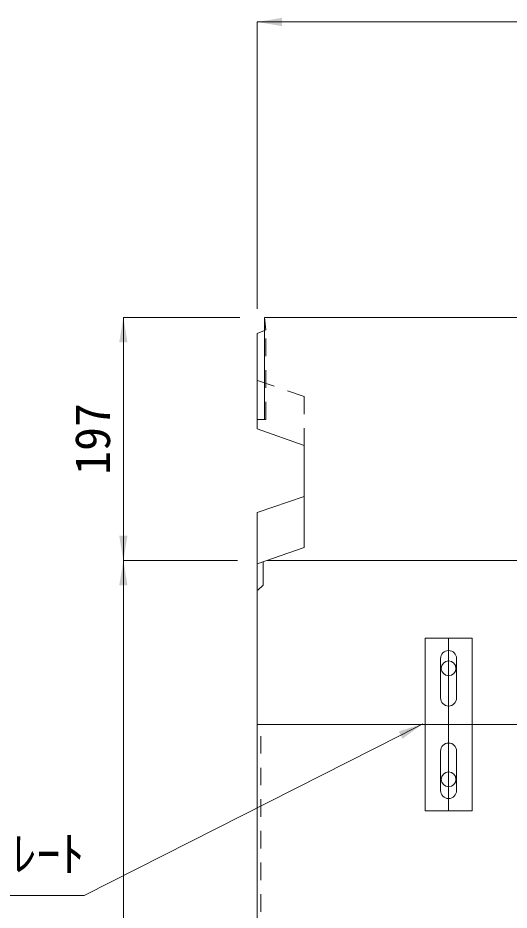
# Model space of a CAD drawing. Units: millimetres at full size; details may follow other scales. Extents: x 5964 to 125098, y -10801 to 28073.
# Drawn here: x 30598 to 30996, y 8521 to 9245 of the extents above; entities that cross this region are included whole.
import ezdxf
from ezdxf.enums import TextEntityAlignment as Align

# ---------------------------------------------------------------- set-up
doc = ezdxf.new("R2010")
doc.units = ezdxf.units.MM
doc.header["$LTSCALE"] = 19
doc.linetypes.add('DASHED', pattern=[7.5, 6, -1.5])
doc.linetypes.add('USER1', pattern=[1.35, 0.75, -0.6])
for name, color, linetype, lineweight in [('0_2', 7, 'Continuous', 20), ('_0-0_', 7, 'DASHED', 20), ('インサート', 3, 'USER1', 9), ('ジョイント', 7, 'Continuous', 9), ('寸法線', 7, 'Continuous', 9), ('本体', 2, 'Continuous', 9), ('補助線', 8, 'Continuous', 13)]:
    doc.layers.add(name, color=color, linetype=linetype, lineweight=lineweight)
doc.styles.add('ＭＳ ゴシック', font='')
doc.styles.get('ＭＳ ゴシック').set_extended_font_data('MS Gothic')

# ---------------------------------------------------------------- blocks, each defined once
blk = doc.blocks.new('filled_arrow')
at = {"color": 0, "linetype": 'Continuous', "lineweight": -2}
blk.add_solid([(7.5, 1.25), (0, 0), (7.5, -1.25)], dxfattribs=at)

msp = doc.modelspace()

# ---------------------------------------------------------------- linework, layer by layer
at = {"layer": '_0-0_', "linetype": 'Continuous', "lineweight": 9}
msp.add_line((30791.86, 8919.13), (30797.86, 8919.13), dxfattribs=at)
at = {"layer": 'インサート', "linetype": 'Continuous'}
for centre in [(30946.86, 8717.25), (30946.86, 8627.25)]:
    msp.add_circle(centre, 6, dxfattribs=at)
at = {"layer": 'ジョイント'}
for p, q in [((30965.86, 8741.72), (30927.86, 8741.72)), ((30927.86, 8741.72), (30927.86, 8601.72)), ((30965.86, 8741.72), (30965.86, 8601.72)), ((30940.36, 8725.22), (30940.36, 8693.22)), ((30953.36, 8725.22), (30953.36, 8693.22)), ((30940.36, 8618.22), (30940.36, 8650.22)), ((30953.36, 8618.22), (30953.36, 8650.22)), ((30965.86, 8601.72), (30927.86, 8601.72))]:
    msp.add_line(p, q, dxfattribs=at)
for centre, start, end in [((30946.86, 8725.22), 0, 180), ((30946.86, 8693.22), 180, 0), ((30946.86, 8650.22), 0, 180), ((30946.86, 8618.22), 180, 0)]:
    msp.add_arc(centre, 6.5, start, end, dxfattribs=at)
at = {"layer": '寸法線'}
for p, q in [((30791.86, 9241.36), (31789.86, 9241.36)), ((30791.86, 9008.72), (30791.86, 9241.36)), ((30683.39, 8804.72), (30683.39, 9001.72)), ((30777.86, 9001.72), (30683.39, 9001.72)), ((30683.39, 8021.72), (30683.39, 8804.72)), ((30760.86, 8804.72), (30683.39, 8804.72)), ((30775.86, 8804.72), (30683.39, 8804.72))]:
    msp.add_line(p, q, dxfattribs=at)
msp.add_lwpolyline([(30925.95, 8672.23), (30908.11, 8663.19), (30651.7, 8533.16), (30364.91, 8533.16)], dxfattribs=at)
at = {"layer": '本体', "lineweight": 20}
for p, q in [((30797.86, 9001.72), (31783.86, 9001.72)), ((30797.86, 9001.72), (30797.86, 8991.29)), ((30791.86, 8988.72), (30797.86, 8991.29)), ((30791.86, 8988.72), (30791.86, 8911.36)), ((30829.86, 8897.94), (30791.86, 8911.36)), ((30829.86, 8897.94), (30829.86, 8815.31)), ((30791.86, 8801.88), (30829.86, 8815.31)), ((30791.86, 8671.72), (30791.86, 8801.88)), ((30799.88, 8804.72), (31781.84, 8804.72)), ((30791.86, 8021.72), (30791.86, 8688.72)), ((30791.86, 8671.72), (31789.86, 8671.72))]:
    msp.add_line(p, q, dxfattribs=at)
at = {"layer": '本体', "color": 4, "linetype": 'USER1', "lineweight": 5}
for p, q in [((30797.86, 9001.72), (30798.86, 8991.72)), ((30797.86, 8991.29), (30798.86, 8991.72)), ((30798.86, 8919.13), (30798.86, 8991.72)), ((30797.86, 8919.13), (30798.86, 8919.13)), ((30794.86, 8237.72), (30794.86, 8671.72))]:
    msp.add_line(p, q, dxfattribs=at)
at = {"layer": '本体', "lineweight": 5}
msp.add_line((30797.86, 8991.29), (30797.86, 8919.13), dxfattribs=at)
at = {"layer": '本体', "linetype": 'USER1'}
for q in [(30791.86, 8950.77), (30829.86, 8897.94)]:
    msp.add_line((30829.86, 8937.62), q, dxfattribs=at)
at = {"layer": '本体'}
for p, q in [((30791.86, 8843.57), (30829.86, 8856.72)), ((30791.86, 8801.88), (30791.86, 8843.57)), ((30796.73, 8784.7), (30796.73, 8803.32)), ((30792.23, 8780.7), (30796.73, 8784.7))]:
    msp.add_line(p, q, dxfattribs=at)
at = {"layer": '補助線'}
for p, q in [((30946.86, 8741.72), (30946.86, 8601.72)), ((30965.86, 8671.72), (30927.86, 8671.72))]:
    msp.add_line(p, q, dxfattribs=at)

# ---------------------------------------------------------------- block references
at = {"layer": '寸法線', "xscale": 2.67, "yscale": 2.67}
msp.add_blockref('filled_arrow', (30791.86, 9241.36), dxfattribs=at)
for p, rotation in [((30683.39, 9001.72), 270), ((30683.39, 8804.72), 90), ((30683.39, 8804.72), 270), ((30925.95, 8672.23), 206.9)]:
    msp.add_blockref('filled_arrow', p, dxfattribs=dict(at, rotation=rotation))

# ---------------------------------------------------------------- texts
at = {"layer": '0_2', "style": 'ＭＳ ゴシック'}
msp.add_text('ｼﾞｮｲﾝﾄ用ﾌﾟﾚｰﾄ', height=28.48, dxfattribs=at).set_placement((30399.35, 8581.08), align=Align.TOP_LEFT)
at = {"layer": '寸法線', "style": 'ＭＳ ゴシック'}
msp.add_text('197', height=28.48, rotation=90, dxfattribs=at).set_placement((30658.39, 8903.22), align=Align.MIDDLE_CENTER)

doc.saveas('drawing.dxf')
